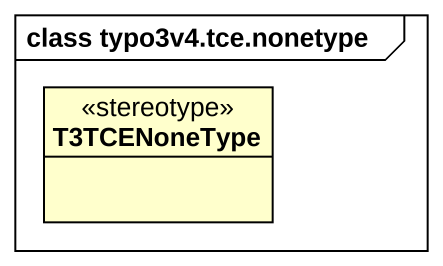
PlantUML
@startuml
mainframe class typo3v4.tce.nonetype
hide circle
hide empty members
class T3TCENoneType <<stereotype>>
@enduml
